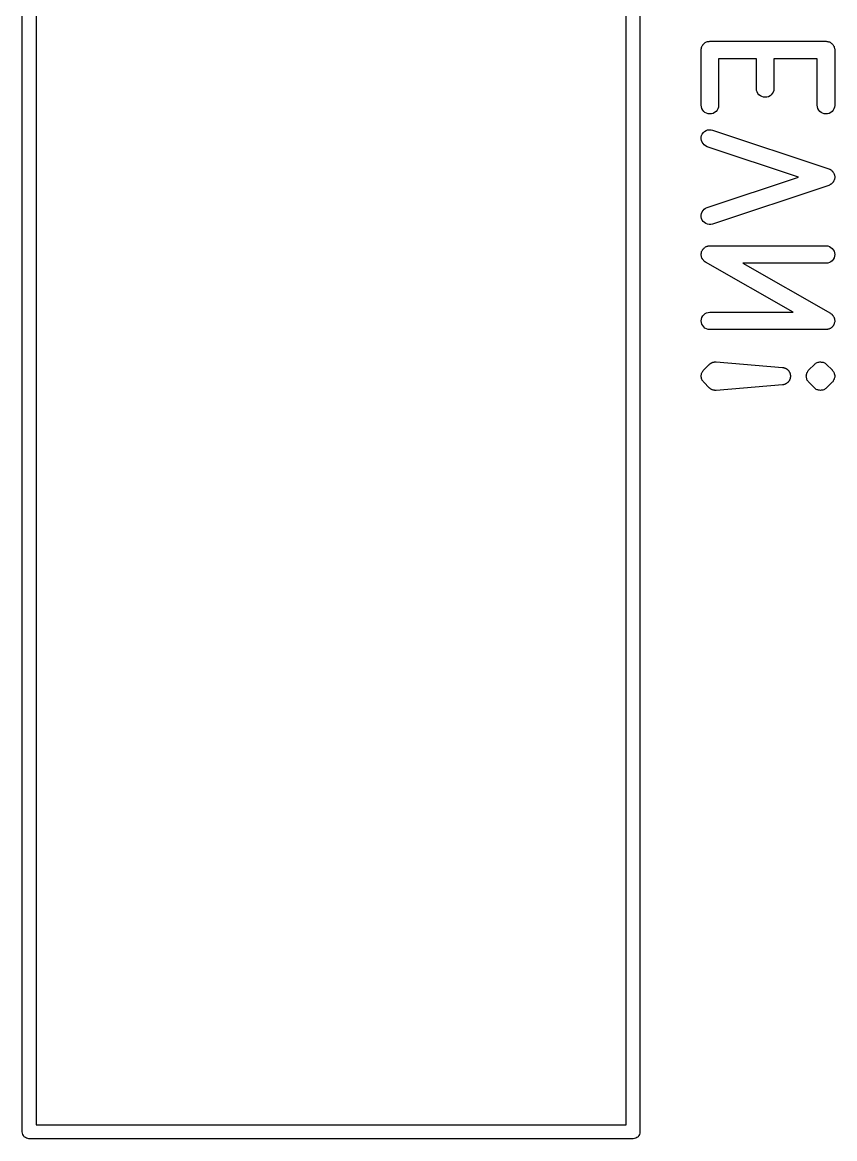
# Model space of a CAD drawing. Extents: x 128.2 to 145.3, y -152 to -87.2.
# Drawn here: x 128.15 to 135.15, y -139.82 to -130.2 of the extents above; entities that cross this region are included whole.
import ezdxf

# ---------------------------------------------------------------- set-up
doc = ezdxf.new("R2010")
doc.units = 0
doc.layers.add('BLACK', color=7, linetype='CONTINUOUS')

msp = doc.modelspace()

# ---------------------------------------------------------------- linework, layer by layer
at = {"layer": 'BLACK', "linetype": 'CONTINUOUS'}
for p, q in [((128.15, -139.757), (128.15, -88.8429)), ((128.27, -88.9), (128.27, -139.7)), ((133.35, -139.7), (133.35, -91.5)), ((133.47, -91.4429), (133.47, -139.757)), ((134.031, -130.38), (134.038, -130.377)), ((134.038, -130.377), (134.044, -130.374)), ((134.044, -130.373), (134.051, -130.371)), ((134.044, -130.374), (134.044, -130.373)), ((134.044, -130.373), (134.044, -130.373)), ((134.051, -130.371), (134.058, -130.369)), ((134.058, -130.369), (134.058, -130.369)), ((134.058, -130.369), (134.058, -130.369)), ((134.058, -130.369), (134.065, -130.369)), ((134.065, -130.369), (134.072, -130.368)), ((134.072, -130.368), (135.072, -130.368)), ((135.072, -130.368), (135.073, -130.368)), ((135.073, -130.368), (135.073, -130.368)), ((135.073, -130.368), (135.073, -130.368)), ((135.073, -130.368), (135.073, -130.368)), ((135.073, -130.368), (135.08, -130.369)), ((135.08, -130.369), (135.087, -130.369)), ((135.087, -130.369), (135.088, -130.369)), ((135.088, -130.369), (135.088, -130.369)), ((135.088, -130.369), (135.095, -130.372)), ((135.095, -130.372), (135.101, -130.374)), ((135.101, -130.374), (135.102, -130.374)), ((135.102, -130.374), (135.102, -130.374)), ((135.102, -130.374), (135.108, -130.377)), ((135.108, -130.377), (135.114, -130.381)), ((133.997, -130.442), (133.998, -130.435)), ((133.997, -130.443), (133.997, -130.442)), ((133.997, -130.442), (133.997, -130.442)), ((133.997, -130.442), (133.997, -130.442)), ((133.997, -130.442), (133.997, -130.442)), ((133.997, -130.919), (133.997, -130.443)), ((133.998, -130.435), (133.999, -130.428)), ((133.999, -130.427), (134.001, -130.421)), ((133.999, -130.428), (133.999, -130.427)), ((133.999, -130.428), (133.999, -130.428)), ((134.001, -130.421), (134.003, -130.414)), ((134.003, -130.413), (134.007, -130.407)), ((134.003, -130.414), (134.003, -130.413)), ((134.003, -130.414), (134.003, -130.414)), ((134.007, -130.407), (134.01, -130.401)), ((134.01, -130.4), (134.015, -130.395)), ((134.01, -130.401), (134.01, -130.4)), ((134.01, -130.401), (134.01, -130.401)), ((134.015, -130.395), (134.02, -130.39)), ((134.02, -130.389), (134.025, -130.385)), ((134.02, -130.39), (134.02, -130.389)), ((134.02, -130.389), (134.02, -130.389)), ((134.025, -130.385), (134.031, -130.38)), ((134.031, -130.38), (134.031, -130.38)), ((134.031, -130.38), (134.031, -130.38)), ((135.114, -130.381), (135.115, -130.381)), ((135.115, -130.381), (135.115, -130.381)), ((135.115, -130.381), (135.12, -130.386)), ((135.12, -130.386), (135.126, -130.39)), ((135.126, -130.39), (135.126, -130.39)), ((135.126, -130.39), (135.126, -130.39)), ((135.126, -130.39), (135.13, -130.396)), ((135.13, -130.396), (135.135, -130.401)), ((135.135, -130.401), (135.135, -130.402)), ((135.135, -130.402), (135.135, -130.402)), ((135.135, -130.402), (135.138, -130.408)), ((135.138, -130.408), (135.142, -130.414)), ((135.142, -130.414), (135.142, -130.415)), ((135.142, -130.415), (135.142, -130.415)), ((135.142, -130.415), (135.144, -130.422)), ((135.144, -130.422), (135.146, -130.428)), ((135.146, -130.428), (135.146, -130.429)), ((135.146, -130.429), (135.146, -130.429)), ((135.146, -130.429), (135.147, -130.436)), ((135.147, -130.436), (135.147, -130.443)), ((135.147, -130.443), (135.147, -130.919)), ((134.474, -130.518), (134.147, -130.518)), ((134.147, -130.518), (134.147, -130.919)), ((134.474, -130.776), (134.474, -130.518)), ((134.997, -130.518), (134.624, -130.518)), ((134.624, -130.518), (134.624, -130.776)), ((134.997, -130.919), (134.997, -130.518)), ((134.475, -130.791), (134.474, -130.776)), ((134.479, -130.805), (134.475, -130.791)), ((134.486, -130.818), (134.479, -130.805)), ((134.495, -130.829), (134.486, -130.818)), ((134.507, -130.838), (134.495, -130.829)), ((134.52, -130.845), (134.507, -130.838)), ((134.533, -130.85), (134.52, -130.845)), ((134.548, -130.851), (134.533, -130.85)), ((134.563, -130.85), (134.548, -130.851)), ((134.577, -130.846), (134.563, -130.85)), ((134.59, -130.839), (134.577, -130.846)), ((134.601, -130.83), (134.59, -130.839)), ((134.61, -130.819), (134.601, -130.83)), ((134.618, -130.806), (134.61, -130.819)), ((134.622, -130.792), (134.618, -130.806)), ((134.624, -130.777), (134.622, -130.792)), ((134.624, -130.776), (134.624, -130.777)), ((133.999, -130.934), (133.997, -130.919)), ((134.003, -130.948), (133.999, -130.934)), ((134.01, -130.961), (134.003, -130.948)), ((134.141, -130.949), (134.134, -130.961)), ((134.146, -130.935), (134.141, -130.949)), ((134.147, -130.92), (134.146, -130.935)), ((134.147, -130.919), (134.147, -130.92)), ((134.999, -130.934), (134.997, -130.919)), ((135.003, -130.948), (134.999, -130.934)), ((135.01, -130.961), (135.003, -130.948)), ((135.141, -130.949), (135.134, -130.961)), ((135.146, -130.935), (135.141, -130.949)), ((135.147, -130.92), (135.146, -130.935)), ((135.147, -130.919), (135.147, -130.92)), ((134.019, -130.972), (134.01, -130.961)), ((134.03, -130.981), (134.019, -130.972)), ((134.043, -130.988), (134.03, -130.981)), ((134.057, -130.993), (134.043, -130.988)), ((134.072, -130.994), (134.057, -130.993)), ((134.086, -130.993), (134.072, -130.994)), ((134.1, -130.989), (134.086, -130.993)), ((134.113, -130.982), (134.1, -130.989)), ((134.125, -130.973), (134.113, -130.982)), ((134.134, -130.961), (134.125, -130.973)), ((135.019, -130.972), (135.01, -130.961)), ((135.03, -130.981), (135.019, -130.972)), ((135.043, -130.988), (135.03, -130.981)), ((135.057, -130.993), (135.043, -130.988)), ((135.072, -130.994), (135.057, -130.993)), ((135.086, -130.993), (135.072, -130.994)), ((135.1, -130.989), (135.086, -130.993)), ((135.113, -130.982), (135.1, -130.989)), ((135.125, -130.973), (135.113, -130.982)), ((135.134, -130.961), (135.125, -130.973)), ((134.016, -131.155), (134.027, -131.145)), ((134.027, -131.145), (134.039, -131.138)), ((134.039, -131.138), (134.053, -131.132)), ((134.053, -131.132), (134.067, -131.13)), ((134.067, -131.13), (134.082, -131.13)), ((134.082, -131.13), (134.096, -131.134)), ((134.096, -131.134), (135.096, -131.467)), ((133.998, -131.195), (134.001, -131.181)), ((133.998, -131.209), (133.998, -131.195)), ((134, -131.224), (133.998, -131.209)), ((134.005, -131.238), (134, -131.224)), ((134.001, -131.181), (134.007, -131.167)), ((134.013, -131.25), (134.005, -131.238)), ((134.007, -131.167), (134.016, -131.155)), ((134.023, -131.261), (134.013, -131.25)), ((134.034, -131.269), (134.023, -131.261)), ((134.048, -131.276), (134.034, -131.269)), ((134.049, -131.276), (134.048, -131.276)), ((134.835, -131.538), (134.049, -131.276)), ((135.096, -131.467), (135.097, -131.467)), ((135.097, -131.467), (135.102, -131.469)), ((135.102, -131.469), (135.107, -131.471)), ((135.107, -131.471), (135.108, -131.473)), ((135.108, -131.473), (135.11, -131.473)), ((135.11, -131.473), (135.115, -131.476)), ((135.115, -131.476), (135.119, -131.479)), ((135.119, -131.479), (135.12, -131.481)), ((135.12, -131.481), (135.122, -131.482)), ((135.122, -131.482), (135.126, -131.486)), ((135.126, -131.486), (135.129, -131.489)), ((135.129, -131.489), (135.131, -131.491)), ((135.131, -131.491), (135.132, -131.493)), ((135.132, -131.493), (135.135, -131.497)), ((135.135, -131.497), (135.138, -131.501)), ((135.138, -131.501), (135.139, -131.503)), ((135.139, -131.503), (135.14, -131.505)), ((135.14, -131.505), (135.142, -131.51)), ((135.142, -131.51), (135.144, -131.515)), ((135.144, -131.515), (135.144, -131.517)), ((135.144, -131.517), (135.145, -131.519)), ((135.145, -131.519), (135.146, -131.524)), ((135.146, -131.524), (135.147, -131.529)), ((135.147, -131.529), (135.147, -131.531)), ((135.147, -131.531), (135.147, -131.533)), ((135.147, -131.533), (135.147, -131.539)), ((134.049, -131.8), (134.835, -131.538)), ((135.096, -131.609), (134.096, -131.943)), ((135.101, -131.607), (135.096, -131.609)), ((135.106, -131.605), (135.101, -131.607)), ((135.108, -131.604), (135.106, -131.605)), ((135.109, -131.603), (135.108, -131.604)), ((135.114, -131.6), (135.109, -131.603)), ((135.118, -131.598), (135.114, -131.6)), ((135.12, -131.596), (135.118, -131.598)), ((135.121, -131.595), (135.12, -131.596)), ((135.125, -131.591), (135.121, -131.595)), ((135.129, -131.588), (135.125, -131.591)), ((135.13, -131.586), (135.129, -131.588)), ((135.132, -131.584), (135.13, -131.586)), ((135.134, -131.58), (135.132, -131.584)), ((135.137, -131.576), (135.134, -131.58)), ((135.138, -131.574), (135.137, -131.576)), ((135.139, -131.572), (135.138, -131.574)), ((135.141, -131.567), (135.139, -131.572)), ((135.143, -131.562), (135.141, -131.567)), ((135.144, -131.56), (135.143, -131.562)), ((135.145, -131.558), (135.144, -131.56)), ((135.146, -131.553), (135.145, -131.558)), ((135.147, -131.548), (135.146, -131.553)), ((135.147, -131.539), (135.147, -131.544)), ((135.147, -131.544), (135.147, -131.546)), ((135.147, -131.546), (135.147, -131.548)), ((134.013, -131.825), (134.023, -131.815)), ((134.023, -131.815), (134.035, -131.806)), ((134.035, -131.806), (134.049, -131.8)), ((133.998, -131.866), (134, -131.851)), ((133.998, -131.88), (133.998, -131.866)), ((134.001, -131.895), (133.998, -131.88)), ((134, -131.851), (134.005, -131.838)), ((134.007, -131.908), (134.001, -131.895)), ((134.005, -131.838), (134.013, -131.825)), ((134.015, -131.92), (134.007, -131.908)), ((134.026, -131.93), (134.015, -131.92)), ((134.038, -131.938), (134.026, -131.93)), ((134.052, -131.944), (134.038, -131.938)), ((134.066, -131.946), (134.052, -131.944)), ((134.081, -131.946), (134.066, -131.946)), ((134.095, -131.943), (134.081, -131.946)), ((134.096, -131.943), (134.095, -131.943)), ((133.997, -132.204), (133.998, -132.199)), ((133.998, -132.207), (133.997, -132.204)), ((133.998, -132.195), (133.999, -132.192)), ((133.998, -132.199), (133.998, -132.195)), ((133.999, -132.19), (134, -132.185)), ((133.999, -132.192), (133.999, -132.19)), ((134, -132.185), (134.001, -132.18)), ((134.001, -132.18), (134.002, -132.178)), ((134.002, -132.178), (134.003, -132.176)), ((134.003, -132.176), (134.006, -132.171)), ((134.006, -132.171), (134.008, -132.167)), ((134.008, -132.167), (134.009, -132.165)), ((134.009, -132.165), (134.01, -132.163)), ((134.01, -132.163), (134.013, -132.159)), ((134.013, -132.159), (134.016, -132.155)), ((134.016, -132.155), (134.018, -132.153)), ((134.018, -132.153), (134.02, -132.152)), ((134.02, -132.152), (134.023, -132.149)), ((134.023, -132.149), (134.027, -132.145)), ((134.027, -132.145), (134.029, -132.144)), ((134.029, -132.144), (134.031, -132.142)), ((134.031, -132.142), (134.035, -132.14)), ((134.035, -132.14), (134.039, -132.137)), ((134.039, -132.137), (134.042, -132.137)), ((134.042, -132.137), (134.044, -132.135)), ((134.044, -132.135), (134.048, -132.134)), ((134.048, -132.134), (134.053, -132.132)), ((134.053, -132.132), (134.055, -132.132)), ((134.055, -132.132), (134.058, -132.131)), ((134.058, -132.131), (134.063, -132.131)), ((134.063, -132.131), (134.067, -132.13)), ((134.067, -132.13), (134.07, -132.13)), ((134.07, -132.13), (134.072, -132.13)), ((134.072, -132.13), (135.072, -132.13)), ((135.072, -132.13), (135.073, -132.13)), ((135.073, -132.13), (135.088, -132.131)), ((135.088, -132.131), (135.102, -132.136)), ((135.102, -132.136), (135.115, -132.143)), ((135.115, -132.143), (135.126, -132.152)), ((135.126, -132.152), (135.135, -132.164)), ((135.135, -132.164), (135.142, -132.177)), ((135.142, -132.177), (135.146, -132.191)), ((135.146, -132.191), (135.147, -132.205)), ((135.147, -132.205), (135.146, -132.22)), ((133.998, -132.209), (133.998, -132.207)), ((133.998, -132.214), (133.998, -132.209)), ((133.999, -132.219), (133.998, -132.214)), ((133.999, -132.221), (133.999, -132.219)), ((134, -132.224), (133.999, -132.221)), ((134.001, -132.228), (134, -132.224)), ((134.003, -132.233), (134.001, -132.228)), ((134.004, -132.235), (134.003, -132.233)), ((134.005, -132.237), (134.004, -132.235)), ((134.007, -132.242), (134.005, -132.237)), ((134.01, -132.246), (134.007, -132.242)), ((134.011, -132.248), (134.01, -132.246)), ((134.013, -132.25), (134.011, -132.248)), ((134.016, -132.253), (134.013, -132.25)), ((134.019, -132.257), (134.016, -132.253)), ((134.021, -132.259), (134.019, -132.257)), ((134.022, -132.261), (134.021, -132.259)), ((134.026, -132.264), (134.022, -132.261)), ((134.03, -132.267), (134.026, -132.264)), ((134.032, -132.268), (134.03, -132.267)), ((134.034, -132.269), (134.032, -132.268)), ((134.035, -132.27), (134.034, -132.269)), ((134.79, -132.701), (134.035, -132.27)), ((135.072, -132.28), (134.355, -132.28)), ((134.355, -132.28), (135.11, -132.711)), ((135.087, -132.278), (135.072, -132.28)), ((135.101, -132.274), (135.087, -132.278)), ((135.114, -132.267), (135.101, -132.274)), ((135.125, -132.258), (135.114, -132.267)), ((135.135, -132.247), (135.125, -132.258)), ((135.142, -132.234), (135.135, -132.247)), ((135.146, -132.22), (135.142, -132.234)), ((133.997, -132.776), (133.999, -132.761)), ((133.999, -132.79), (133.997, -132.776)), ((133.999, -132.761), (134.003, -132.747)), ((134.003, -132.747), (134.01, -132.734)), ((134.01, -132.734), (134.02, -132.723)), ((134.02, -132.723), (134.031, -132.714)), ((134.031, -132.714), (134.044, -132.707)), ((134.044, -132.707), (134.058, -132.703)), ((134.058, -132.703), (134.072, -132.701)), ((134.072, -132.701), (134.79, -132.701)), ((135.11, -132.711), (135.11, -132.712)), ((135.11, -132.712), (135.113, -132.713)), ((135.113, -132.713), (135.115, -132.714)), ((135.115, -132.714), (135.118, -132.717)), ((135.118, -132.717), (135.122, -132.72)), ((135.122, -132.72), (135.124, -132.722)), ((135.124, -132.722), (135.126, -132.724)), ((135.126, -132.724), (135.129, -132.727)), ((135.129, -132.727), (135.132, -132.731)), ((135.132, -132.731), (135.134, -132.733)), ((135.134, -132.733), (135.135, -132.735)), ((135.135, -132.735), (135.137, -132.739)), ((135.137, -132.739), (135.14, -132.743)), ((135.14, -132.743), (135.141, -132.746)), ((135.141, -132.746), (135.142, -132.748)), ((135.142, -132.748), (135.143, -132.753)), ((135.143, -132.753), (135.145, -132.757)), ((135.145, -132.757), (135.145, -132.76)), ((135.145, -132.76), (135.146, -132.762)), ((135.146, -132.762), (135.146, -132.767)), ((135.146, -132.767), (135.147, -132.772)), ((135.147, -132.772), (135.147, -132.774)), ((135.147, -132.774), (135.147, -132.777)), ((135.147, -132.777), (135.147, -132.781)), ((135.147, -132.781), (135.147, -132.786)), ((134.003, -132.804), (133.999, -132.79)), ((134.01, -132.817), (134.003, -132.804)), ((134.019, -132.829), (134.01, -132.817)), ((134.03, -132.838), (134.019, -132.829)), ((134.043, -132.845), (134.03, -132.838)), ((134.057, -132.85), (134.043, -132.845)), ((134.071, -132.851), (134.057, -132.85)), ((134.072, -132.851), (134.071, -132.851)), ((135.072, -132.851), (134.072, -132.851)), ((135.075, -132.851), (135.072, -132.851)), ((135.077, -132.851), (135.075, -132.851)), ((135.082, -132.85), (135.077, -132.851)), ((135.087, -132.85), (135.082, -132.85)), ((135.089, -132.849), (135.087, -132.85)), ((135.092, -132.849), (135.089, -132.849)), ((135.096, -132.847), (135.092, -132.849)), ((135.101, -132.846), (135.096, -132.847)), ((135.103, -132.844), (135.101, -132.846)), ((135.106, -132.843), (135.103, -132.844)), ((135.11, -132.841), (135.106, -132.843)), ((135.114, -132.839), (135.11, -132.841)), ((135.116, -132.837), (135.114, -132.839)), ((135.118, -132.836), (135.116, -132.837)), ((135.122, -132.832), (135.118, -132.836)), ((135.125, -132.829), (135.122, -132.832)), ((135.127, -132.827), (135.125, -132.829)), ((135.129, -132.826), (135.127, -132.827)), ((135.131, -132.822), (135.129, -132.826)), ((135.135, -132.818), (135.131, -132.822)), ((135.136, -132.816), (135.135, -132.818)), ((135.137, -132.814), (135.136, -132.816)), ((135.139, -132.809), (135.137, -132.814)), ((135.142, -132.805), (135.139, -132.809)), ((135.143, -132.801), (135.142, -132.803)), ((135.142, -132.803), (135.142, -132.805)), ((135.144, -132.796), (135.143, -132.801)), ((135.146, -132.791), (135.144, -132.796)), ((135.147, -132.786), (135.146, -132.789)), ((135.146, -132.789), (135.146, -132.791)), ((134.019, -133.199), (134.067, -133.152)), ((134.067, -133.152), (134.068, -133.151)), ((134.068, -133.151), (134.07, -133.149)), ((134.07, -133.149), (134.072, -133.147)), ((134.072, -133.147), (134.076, -133.145)), ((134.076, -133.145), (134.079, -133.142)), ((134.079, -133.142), (134.082, -133.141)), ((134.082, -133.141), (134.084, -133.139)), ((134.084, -133.139), (134.088, -133.137)), ((134.088, -133.137), (134.092, -133.135)), ((134.092, -133.135), (134.095, -133.134)), ((134.095, -133.134), (134.097, -133.133)), ((134.097, -133.133), (134.102, -133.132)), ((134.102, -133.132), (134.106, -133.131)), ((134.106, -133.131), (134.109, -133.131)), ((134.109, -133.131), (134.112, -133.13)), ((134.112, -133.13), (134.116, -133.13)), ((134.116, -133.13), (134.121, -133.13)), ((134.121, -133.13), (134.123, -133.13)), ((134.123, -133.13), (134.126, -133.13)), ((134.126, -133.13), (134.698, -133.178)), ((134.924, -133.199), (134.972, -133.152)), ((134.972, -133.151), (134.978, -133.147)), ((134.972, -133.152), (134.972, -133.151)), ((134.972, -133.151), (134.972, -133.151)), ((134.972, -133.151), (134.972, -133.151)), ((134.972, -133.151), (134.972, -133.151)), ((134.978, -133.147), (134.983, -133.142)), ((134.983, -133.142), (134.984, -133.142)), ((134.984, -133.142), (134.99, -133.139)), ((134.984, -133.142), (134.984, -133.142)), ((134.99, -133.139), (134.996, -133.135)), ((134.996, -133.135), (134.997, -133.135)), ((134.997, -133.135), (135.004, -133.133)), ((134.997, -133.135), (134.997, -133.135)), ((135.004, -133.133), (135.01, -133.131)), ((135.01, -133.131), (135.011, -133.131)), ((135.011, -133.131), (135.018, -133.13)), ((135.011, -133.131), (135.011, -133.131)), ((135.018, -133.13), (135.025, -133.13)), ((135.025, -133.13), (135.026, -133.13)), ((135.025, -133.13), (135.025, -133.13)), ((135.026, -133.13), (135.032, -133.131)), ((135.032, -133.131), (135.04, -133.131)), ((135.04, -133.131), (135.04, -133.131)), ((135.04, -133.131), (135.04, -133.131)), ((135.04, -133.131), (135.047, -133.133)), ((135.047, -133.133), (135.054, -133.136)), ((135.054, -133.136), (135.054, -133.136)), ((135.054, -133.136), (135.054, -133.136)), ((135.054, -133.136), (135.06, -133.139)), ((135.06, -133.139), (135.066, -133.142)), ((135.066, -133.142), (135.067, -133.143)), ((135.067, -133.143), (135.067, -133.143)), ((135.067, -133.143), (135.072, -133.147)), ((135.072, -133.147), (135.078, -133.152)), ((135.078, -133.152), (135.125, -133.199)), ((133.997, -133.252), (133.998, -133.245)), ((133.998, -133.259), (133.997, -133.252)), ((133.997, -133.252), (133.997, -133.252)), ((133.997, -133.252), (133.997, -133.252)), ((133.997, -133.252), (133.997, -133.252)), ((133.997, -133.252), (133.997, -133.252)), ((133.998, -133.245), (133.999, -133.238)), ((133.999, -133.266), (133.998, -133.259)), ((133.999, -133.237), (134.001, -133.23)), ((133.999, -133.238), (133.999, -133.237)), ((133.999, -133.237), (133.999, -133.237)), ((133.999, -133.237), (133.999, -133.237)), ((133.999, -133.237), (133.999, -133.237)), ((134.001, -133.23), (134.003, -133.224)), ((134.003, -133.223), (134.007, -133.217)), ((134.003, -133.224), (134.003, -133.223)), ((134.003, -133.223), (134.003, -133.223)), ((134.003, -133.223), (134.003, -133.223)), ((134.003, -133.223), (134.003, -133.223)), ((134.007, -133.217), (134.01, -133.211)), ((134.01, -133.21), (134.015, -133.205)), ((134.01, -133.211), (134.01, -133.21)), ((134.01, -133.21), (134.01, -133.21)), ((134.01, -133.21), (134.01, -133.21)), ((134.01, -133.211), (134.01, -133.211)), ((134.015, -133.205), (134.019, -133.199)), ((134.698, -133.178), (134.699, -133.178)), ((134.699, -133.178), (134.7, -133.178)), ((134.7, -133.178), (134.701, -133.178)), ((134.701, -133.178), (134.704, -133.179)), ((134.704, -133.179), (134.707, -133.179)), ((134.707, -133.179), (134.71, -133.18)), ((134.71, -133.18), (134.713, -133.181)), ((134.713, -133.181), (134.714, -133.181)), ((134.714, -133.181), (134.715, -133.181)), ((134.715, -133.181), (134.718, -133.183)), ((134.718, -133.183), (134.721, -133.183)), ((134.721, -133.183), (134.724, -133.185)), ((134.724, -133.185), (134.727, -133.186)), ((134.727, -133.186), (134.728, -133.187)), ((134.728, -133.187), (134.729, -133.187)), ((134.729, -133.187), (134.731, -133.189)), ((134.731, -133.189), (134.734, -133.19)), ((134.734, -133.19), (134.736, -133.193)), ((134.736, -133.193), (134.739, -133.194)), ((134.739, -133.194), (134.74, -133.195)), ((134.74, -133.195), (134.74, -133.196)), ((134.74, -133.196), (134.743, -133.198)), ((134.743, -133.198), (134.745, -133.2)), ((134.745, -133.2), (134.747, -133.202)), ((134.747, -133.202), (134.749, -133.205)), ((134.749, -133.205), (134.75, -133.205)), ((134.75, -133.205), (134.751, -133.206)), ((134.751, -133.206), (134.752, -133.209)), ((134.752, -133.209), (134.754, -133.211)), ((134.754, -133.211), (134.756, -133.214)), ((134.756, -133.214), (134.757, -133.217)), ((134.757, -133.217), (134.758, -133.218)), ((134.758, -133.218), (134.758, -133.219)), ((134.758, -133.219), (134.76, -133.222)), ((134.76, -133.222), (134.761, -133.224)), ((134.761, -133.224), (134.762, -133.227)), ((134.762, -133.227), (134.763, -133.23)), ((134.763, -133.23), (134.763, -133.231)), ((134.763, -133.231), (134.764, -133.232)), ((134.764, -133.232), (134.764, -133.235)), ((134.764, -133.235), (134.765, -133.238)), ((134.765, -133.238), (134.765, -133.241)), ((134.765, -133.241), (134.766, -133.244)), ((134.766, -133.261), (134.765, -133.264)), ((134.766, -133.244), (134.766, -133.246)), ((134.766, -133.246), (134.766, -133.247)), ((134.766, -133.247), (134.766, -133.25)), ((134.766, -133.25), (134.766, -133.253)), ((134.766, -133.253), (134.766, -133.256)), ((134.766, -133.256), (134.766, -133.259)), ((134.766, -133.259), (134.766, -133.26)), ((134.766, -133.26), (134.766, -133.261)), ((134.902, -133.252), (134.903, -133.245)), ((134.903, -133.259), (134.902, -133.252)), ((134.902, -133.252), (134.902, -133.252)), ((134.902, -133.252), (134.902, -133.252)), ((134.902, -133.252), (134.902, -133.252)), ((134.902, -133.252), (134.902, -133.252)), ((134.903, -133.245), (134.904, -133.238)), ((134.903, -133.266), (134.903, -133.259)), ((134.904, -133.237), (134.906, -133.23)), ((134.904, -133.238), (134.904, -133.237)), ((134.904, -133.237), (134.904, -133.237)), ((134.904, -133.237), (134.904, -133.237)), ((134.904, -133.237), (134.904, -133.237)), ((134.906, -133.23), (134.908, -133.224)), ((134.908, -133.223), (134.912, -133.217)), ((134.908, -133.224), (134.908, -133.223)), ((134.908, -133.223), (134.908, -133.223)), ((134.908, -133.223), (134.908, -133.223)), ((134.908, -133.223), (134.908, -133.223)), ((134.912, -133.217), (134.915, -133.211)), ((134.915, -133.21), (134.92, -133.205)), ((134.915, -133.211), (134.915, -133.21)), ((134.915, -133.21), (134.915, -133.21)), ((134.915, -133.21), (134.915, -133.21)), ((134.915, -133.211), (134.915, -133.211)), ((134.92, -133.205), (134.924, -133.199)), ((135.125, -133.199), (135.126, -133.2)), ((135.126, -133.2), (135.126, -133.2)), ((135.126, -133.2), (135.126, -133.2)), ((135.126, -133.2), (135.126, -133.2)), ((135.126, -133.2), (135.126, -133.2)), ((135.126, -133.2), (135.126, -133.2)), ((135.126, -133.2), (135.126, -133.2)), ((135.126, -133.2), (135.131, -133.206)), ((135.131, -133.206), (135.135, -133.211)), ((135.135, -133.211), (135.135, -133.211)), ((135.135, -133.211), (135.135, -133.211)), ((135.135, -133.211), (135.135, -133.211)), ((135.135, -133.211), (135.135, -133.212)), ((135.135, -133.212), (135.139, -133.218)), ((135.139, -133.218), (135.142, -133.224)), ((135.142, -133.224), (135.142, -133.224)), ((135.142, -133.224), (135.142, -133.224)), ((135.142, -133.224), (135.142, -133.224)), ((135.142, -133.224), (135.142, -133.225)), ((135.142, -133.225), (135.144, -133.231)), ((135.144, -133.231), (135.146, -133.238)), ((135.146, -133.238), (135.146, -133.238)), ((135.146, -133.238), (135.146, -133.238)), ((135.146, -133.238), (135.146, -133.238)), ((135.146, -133.238), (135.146, -133.239)), ((135.146, -133.239), (135.147, -133.246)), ((135.147, -133.26), (135.146, -133.267)), ((135.147, -133.246), (135.147, -133.253)), ((135.147, -133.253), (135.147, -133.253)), ((135.147, -133.253), (135.147, -133.253)), ((135.147, -133.253), (135.147, -133.253)), ((135.147, -133.253), (135.147, -133.253)), ((135.147, -133.253), (135.147, -133.26)), ((133.999, -133.267), (133.999, -133.266)), ((133.999, -133.266), (133.999, -133.266)), ((133.999, -133.266), (133.999, -133.266)), ((134.001, -133.273), (133.999, -133.267)), ((133.999, -133.267), (133.999, -133.267)), ((134.003, -133.28), (134.001, -133.273)), ((134.003, -133.281), (134.003, -133.28)), ((134.003, -133.28), (134.003, -133.28)), ((134.003, -133.28), (134.003, -133.28)), ((134.006, -133.287), (134.003, -133.281)), ((134.003, -133.281), (134.003, -133.281)), ((134.009, -133.293), (134.006, -133.287)), ((134.01, -133.293), (134.009, -133.293)), ((134.01, -133.294), (134.01, -133.293)), ((134.01, -133.293), (134.01, -133.293)), ((134.014, -133.299), (134.01, -133.294)), ((134.01, -133.294), (134.01, -133.294)), ((134.019, -133.305), (134.014, -133.299)), ((134.067, -133.353), (134.019, -133.305)), ((134.019, -133.305), (134.019, -133.305)), ((134.019, -133.305), (134.019, -133.305)), ((134.019, -133.305), (134.019, -133.305)), ((134.019, -133.305), (134.019, -133.305)), ((134.019, -133.305), (134.019, -133.305)), ((134.019, -133.305), (134.019, -133.305)), ((134.019, -133.305), (134.019, -133.305)), ((134.069, -133.355), (134.067, -133.353)), ((134.071, -133.357), (134.069, -133.355)), ((134.075, -133.359), (134.071, -133.357)), ((134.078, -133.362), (134.075, -133.359)), ((134.698, -133.327), (134.126, -133.375)), ((134.699, -133.327), (134.698, -133.327)), ((134.7, -133.327), (134.699, -133.327)), ((134.703, -133.326), (134.7, -133.327)), ((134.706, -133.326), (134.703, -133.326)), ((134.709, -133.325), (134.706, -133.326)), ((134.712, -133.324), (134.709, -133.325)), ((134.713, -133.324), (134.712, -133.324)), ((134.714, -133.324), (134.713, -133.324)), ((134.717, -133.323), (134.714, -133.324)), ((134.72, -133.322), (134.717, -133.323)), ((134.723, -133.32), (134.72, -133.322)), ((134.726, -133.319), (134.723, -133.32)), ((134.727, -133.319), (134.726, -133.319)), ((134.728, -133.318), (134.727, -133.319)), ((134.73, -133.316), (134.728, -133.318)), ((134.733, -133.315), (134.73, -133.316)), ((134.735, -133.313), (134.733, -133.315)), ((134.738, -133.311), (134.735, -133.313)), ((134.739, -133.31), (134.738, -133.311)), ((134.74, -133.31), (134.739, -133.31)), ((134.742, -133.308), (134.74, -133.31)), ((134.744, -133.306), (134.742, -133.308)), ((134.746, -133.303), (134.744, -133.306)), ((134.749, -133.301), (134.746, -133.303)), ((134.75, -133.299), (134.749, -133.3)), ((134.749, -133.3), (134.749, -133.301)), ((134.752, -133.297), (134.75, -133.299)), ((134.754, -133.294), (134.752, -133.297)), ((134.755, -133.292), (134.754, -133.294)), ((134.757, -133.289), (134.755, -133.292)), ((134.758, -133.287), (134.757, -133.288)), ((134.757, -133.288), (134.757, -133.289)), ((134.759, -133.284), (134.758, -133.287)), ((134.761, -133.281), (134.759, -133.284)), ((134.763, -133.276), (134.761, -133.278)), ((134.761, -133.278), (134.761, -133.281)), ((134.764, -133.27), (134.763, -133.274)), ((134.763, -133.274), (134.763, -133.275)), ((134.763, -133.275), (134.763, -133.276)), ((134.765, -133.267), (134.764, -133.27)), ((134.765, -133.264), (134.765, -133.267)), ((134.904, -133.267), (134.903, -133.266)), ((134.903, -133.266), (134.903, -133.266)), ((134.903, -133.266), (134.903, -133.266)), ((134.906, -133.273), (134.904, -133.267)), ((134.904, -133.267), (134.904, -133.267)), ((134.908, -133.28), (134.906, -133.273)), ((134.908, -133.281), (134.908, -133.28)), ((134.908, -133.28), (134.908, -133.28)), ((134.908, -133.28), (134.908, -133.28)), ((134.911, -133.287), (134.908, -133.281)), ((134.908, -133.281), (134.908, -133.281)), ((134.914, -133.293), (134.911, -133.287)), ((134.914, -133.294), (134.914, -133.293)), ((134.914, -133.293), (134.914, -133.293)), ((134.914, -133.293), (134.914, -133.293)), ((134.915, -133.294), (134.914, -133.294)), ((134.919, -133.299), (134.915, -133.294)), ((134.923, -133.305), (134.919, -133.299)), ((134.924, -133.305), (134.923, -133.305)), ((134.972, -133.353), (134.924, -133.305)), ((134.924, -133.305), (134.924, -133.305)), ((134.924, -133.305), (134.924, -133.305)), ((134.924, -133.305), (134.924, -133.305)), ((134.924, -133.305), (134.924, -133.305)), ((134.924, -133.305), (134.924, -133.305)), ((134.924, -133.305), (134.924, -133.305)), ((134.977, -133.357), (134.972, -133.353)), ((134.983, -133.362), (134.977, -133.357)), ((135.071, -133.358), (135.066, -133.363)), ((135.077, -133.354), (135.071, -133.358)), ((135.078, -133.353), (135.077, -133.353)), ((135.077, -133.353), (135.077, -133.353)), ((135.077, -133.353), (135.077, -133.353)), ((135.077, -133.353), (135.077, -133.354)), ((135.125, -133.305), (135.078, -133.353)), ((135.13, -133.3), (135.125, -133.305)), ((135.134, -133.295), (135.13, -133.3)), ((135.135, -133.294), (135.134, -133.294)), ((135.134, -133.294), (135.134, -133.295)), ((135.138, -133.288), (135.135, -133.294)), ((135.135, -133.294), (135.135, -133.294)), ((135.135, -133.294), (135.135, -133.294)), ((135.141, -133.282), (135.138, -133.288)), ((135.142, -133.281), (135.141, -133.282)), ((135.141, -133.282), (135.141, -133.282)), ((135.144, -133.274), (135.142, -133.281)), ((135.142, -133.281), (135.142, -133.281)), ((135.142, -133.281), (135.142, -133.281)), ((135.146, -133.268), (135.144, -133.274)), ((135.144, -133.274), (135.144, -133.274)), ((135.146, -133.267), (135.146, -133.267)), ((135.146, -133.267), (135.146, -133.267)), ((135.146, -133.267), (135.146, -133.268)), ((135.146, -133.268), (135.146, -133.268)), ((134.081, -133.364), (134.078, -133.362)), ((134.083, -133.365), (134.081, -133.364)), ((134.087, -133.367), (134.083, -133.365)), ((134.091, -133.369), (134.087, -133.367)), ((134.094, -133.37), (134.091, -133.369)), ((134.096, -133.371), (134.094, -133.37)), ((134.101, -133.372), (134.096, -133.371)), ((134.105, -133.374), (134.101, -133.372)), ((134.108, -133.374), (134.105, -133.374)), ((134.111, -133.374), (134.108, -133.374)), ((134.115, -133.375), (134.111, -133.374)), ((134.12, -133.375), (134.115, -133.375)), ((134.122, -133.375), (134.12, -133.375)), ((134.125, -133.375), (134.122, -133.375)), ((134.126, -133.375), (134.125, -133.375)), ((134.989, -133.366), (134.983, -133.362)), ((134.983, -133.362), (134.983, -133.362)), ((134.983, -133.362), (134.983, -133.362)), ((134.995, -133.369), (134.989, -133.366)), ((134.996, -133.369), (134.995, -133.369)), ((135.003, -133.371), (134.996, -133.369)), ((134.996, -133.369), (134.996, -133.369)), ((135.009, -133.373), (135.003, -133.371)), ((135.01, -133.373), (135.009, -133.373)), ((135.01, -133.374), (135.01, -133.373)), ((135.017, -133.374), (135.01, -133.374)), ((135.024, -133.375), (135.017, -133.374)), ((135.031, -133.374), (135.024, -133.375)), ((135.024, -133.375), (135.024, -133.375)), ((135.024, -133.375), (135.024, -133.375)), ((135.039, -133.374), (135.031, -133.374)), ((135.046, -133.372), (135.039, -133.374)), ((135.039, -133.374), (135.039, -133.374)), ((135.039, -133.374), (135.039, -133.374)), ((135.053, -133.37), (135.046, -133.372)), ((135.059, -133.366), (135.053, -133.369)), ((135.053, -133.369), (135.053, -133.37)), ((135.053, -133.37), (135.053, -133.37)), ((135.066, -133.363), (135.059, -133.366)), ((135.066, -133.363), (135.066, -133.363)), ((135.066, -133.363), (135.066, -133.363)), ((128.27, -139.7), (133.35, -139.7)), ((128.15, -139.76), (128.15, -139.757)), ((128.151, -139.772), (128.15, -139.76)), ((128.154, -139.783), (128.151, -139.772)), ((128.16, -139.793), (128.154, -139.783)), ((128.167, -139.803), (128.16, -139.793)), ((133.46, -139.793), (133.453, -139.803)), ((133.466, -139.783), (133.46, -139.793)), ((133.469, -139.772), (133.466, -139.783)), ((133.47, -139.763), (133.469, -139.772)), ((133.47, -139.757), (133.47, -139.76)), ((133.47, -139.76), (133.47, -139.763)), ((128.177, -139.81), (128.167, -139.803)), ((128.187, -139.816), (128.177, -139.81)), ((128.198, -139.819), (128.187, -139.816)), ((128.207, -139.82), (128.198, -139.819)), ((128.21, -139.82), (128.207, -139.82)), ((128.207, -139.82), (128.207, -139.82)), ((128.213, -139.82), (128.21, -139.82)), ((133.407, -139.82), (128.213, -139.82)), ((133.41, -139.82), (133.407, -139.82)), ((133.422, -139.819), (133.41, -139.82)), ((133.433, -139.816), (133.422, -139.819)), ((133.443, -139.81), (133.433, -139.816)), ((133.453, -139.803), (133.443, -139.81))]:
    msp.add_line(p, q, dxfattribs=at)

doc.saveas('drawing.dxf')
